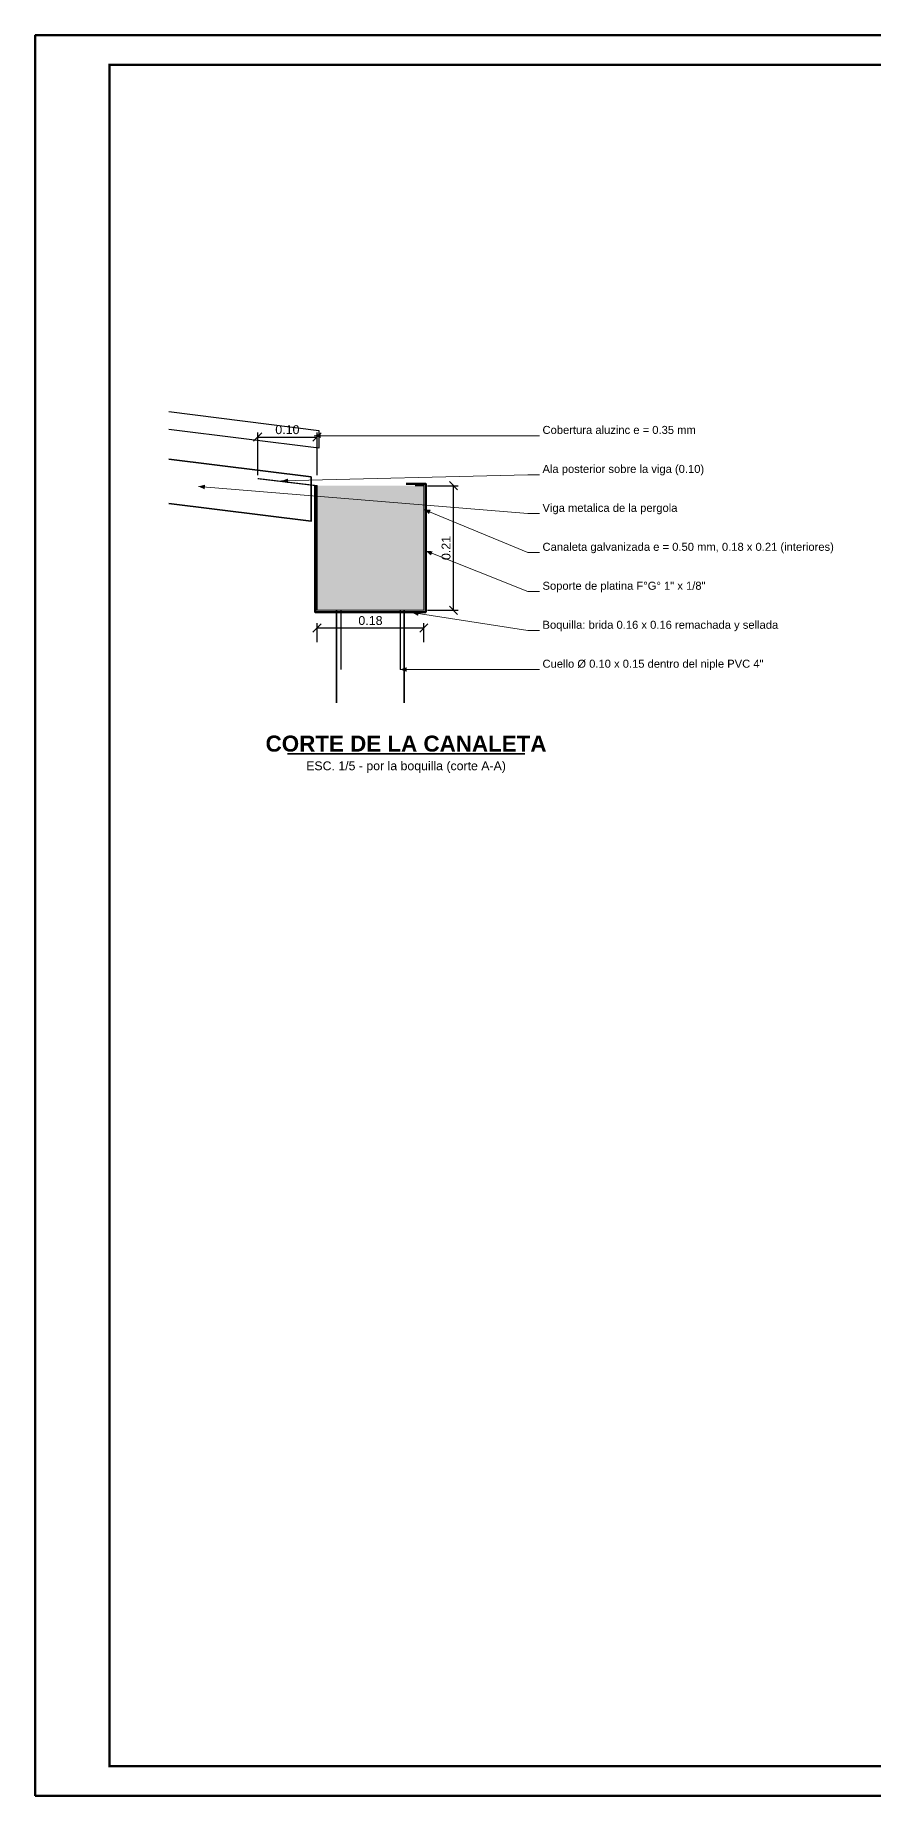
# Model space of a CAD drawing. Header units: metres. Extents: x 0 to 34.2, y 0 to 17.8.
# Drawn here: x 30 to 31.413, y 0 to 2.97 of the extents above; entities that cross this region are included whole.
import ezdxf
from ezdxf.enums import TextEntityAlignment as Align

# ---------------------------------------------------------------- set-up
doc = ezdxf.new("R2010")
doc.units = ezdxf.units.M
doc.header["$LTSCALE"] = 0.25
doc.linetypes.add('HIDDEN', pattern=[0.375, 0.25, -0.125])
for name, color, linetype, lineweight in [('COBERTURA', 8, 'CONTINUOUS', 30), ('COTAS', 94, 'CONTINUOUS', 18), ('ESTRUCTURA-METALICA', 8, 'CONTINUOUS', 35), ('GALV-RELL', 8, 'CONTINUOUS', 13), ('LLAMADAS', 30, 'CONTINUOUS', 18), ('MARCO', 7, 'CONTINUOUS', 50), ('PLANCHA-GALV', 5, 'CONTINUOUS', 40), ('PLATINA', 140, 'CONTINUOUS', 50), ('TITULOS', 160, 'CONTINUOUS', 35), ('TUBERIA-OCULTA', 3, 'HIDDEN', 25), ('TUBO-PVC', 151, 'CONTINUOUS', 35)]:
    doc.layers.add(name, color=color, linetype=linetype, lineweight=lineweight)
doc.layers.add('TEXTOS', color=7, linetype='CONTINUOUS')
doc.styles.get("Standard").update_dxf_attribs({"font": 'arial.ttf'})
doc.styles.add('TITULOS', font='arialbd.ttf')
doc.dimstyles.new('COT-5', dxfattribs={"dimscale": 0.005, "dimtxt": 3, "dimasz": 2.2, "dimexe": 1.6, "dimexo": 1.2, "dimgap": 1, "dimtad": 1, "dimzin": 0, "dimdsep": 46, "dimtxsty": 'Standard', "dimtsz": 1.4, "dimcen": 2.5, "dimclrd": 256, "dimclre": 256, "dimclrt": 7, "dimazin": 3, "dimtfac": 1, "dimtmove": 0, "dimatfit": 3})

msp = doc.modelspace()

# ---------------------------------------------------------------- hatches: boundary and pattern name
at = {"layer": 'GALV-RELL', "true_color": 0xe2e7ee}
h = msp.add_hatch(color=7, dxfattribs=at)
h.dxf.hatch_style = 1
h.paths.add_polyline_path([(30.475, 2), (30.655, 2), (30.655, 2.21), (30.475, 2.21)])

# ---------------------------------------------------------------- linework, layer by layer
at = {"layer": 'COBERTURA'}
msp.add_lwpolyline([(30.225, 2.335), (30.478, 2.3034), (30.478, 2.2734), (30.225, 2.305)], dxfattribs=at)
at = {"layer": 'ESTRUCTURA-METALICA'}
msp.add_lwpolyline([(30.225, 2.255), (30.465, 2.225), (30.465, 2.15), (30.225, 2.18)], dxfattribs=at)
at = {"layer": 'LLAMADAS'}
for p, q in [((30.83, 2.2944), (30.47, 2.2944)), ((30.85, 2.2944), (30.83, 2.2944)), ((30.83, 2.2286), (30.415, 2.218)), ((30.85, 2.2286), (30.83, 2.2286)), ((30.83, 2.1629), (30.275, 2.2088)), ((30.83, 2.0972), (30.655, 2.17)), ((30.85, 2.1629), (30.83, 2.1629)), ((30.83, 2.0315), (30.6582, 2.1)), ((30.85, 2.0972), (30.83, 2.0972)), ((30.85, 2.0315), (30.83, 2.0315)), ((30.83, 1.9657), (30.635, 1.996)), ((30.85, 1.9657), (30.83, 1.9657)), ((30.83, 1.9), (30.615, 1.9)), ((30.85, 1.9), (30.83, 1.9))]:
    msp.add_line(p, q, dxfattribs=at)
for points in [[(30.47, 2.2944), (30.481, 2.2905), (30.481, 2.2982)], [(30.275, 2.2088), (30.2856, 2.204), (30.2863, 2.2117)], [(30.415, 2.218), (30.4261, 2.2144), (30.4259, 2.2221)], [(30.655, 2.17), (30.6637, 2.1622), (30.6666, 2.1693)], [(30.6582, 2.1), (30.667, 2.0923), (30.6698, 2.0995)], [(30.635, 1.996), (30.6453, 1.9905), (30.6465, 1.9981)], [(30.615, 1.9), (30.626, 1.8962), (30.626, 1.9038)]]:
    msp.add_solid(points, dxfattribs=at)
at = {"layer": 'MARCO'}
msp.add_lwpolyline([(30, 0), (34.205, 0), (34.205, 2.97), (30, 2.97)], close=True, dxfattribs=at)
at = {"layer": 'MARCO', "const_width": 0.004}
msp.add_lwpolyline([(30.125, 0.05), (34.155, 0.05), (34.155, 2.92), (30.125, 2.92)], close=True, dxfattribs=at)
at = {"layer": 'PLANCHA-GALV'}
for points, const_width in [([(30.375, 2.222), (30.475, 2.21), (30.475, 2), (30.655, 2), (30.655, 2.21), (30.64, 2.21)], 0.002), ([(30.485, 1.997), (30.645, 1.997)], 0.003)]:
    msp.add_lwpolyline(points, dxfattribs=dict(at, const_width=const_width))
at = {"layer": 'PLATINA'}
msp.add_lwpolyline([(30.4718, 2.21), (30.4718, 1.9968), (30.6582, 1.9968), (30.6582, 2.2132), (30.625, 2.2132)], dxfattribs=at)
at = {"layer": 'TITULOS'}
msp.add_line((30.425, 1.7575), (30.825, 1.7575), dxfattribs=at)
at = {"layer": 'TUBERIA-OCULTA'}
for p, q in [((30.515, 2), (30.515, 1.85)), ((30.615, 2), (30.615, 1.85))]:
    msp.add_line(p, q, dxfattribs=at)
at = {"layer": 'TUBO-PVC'}
for p, q in [((30.508, 2), (30.508, 1.844)), ((30.622, 2), (30.622, 1.844))]:
    msp.add_line(p, q, dxfattribs=at)

# ---------------------------------------------------------------- texts
at = {"layer": 'TEXTOS'}
for s, p in [('Cobertura aluzinc e = 0.35 mm', (30.855, 2.2974)), ('Ala posterior sobre la viga (0.10)', (30.855, 2.2316)), ('Viga metalica de la pergola', (30.855, 2.1659)), ('Canaleta galvanizada e = 0.50 mm, 0.18 x 0.21 (interiores)', (30.855, 2.1002)), ('Soporte de platina F°G° 1" x 1/8"', (30.855, 2.0345)), ('Boquilla: brida 0.16 x 0.16 remachada y sellada', (30.855, 1.9687)), ('Cuello Ø 0.10 x 0.15 dentro del niple PVC 4"', (30.855, 1.903))]:
    msp.add_text(s, height=0.0135, dxfattribs=at).set_placement(p)
msp.add_text('ESC. 1/5 - por la boquilla (corte A-A)', height=0.01485, dxfattribs=at).set_placement((30.625, 1.7375), align=Align.MIDDLE_CENTER)
at = {"layer": 'TITULOS', "style": 'TITULOS'}
msp.add_text('CORTE DE LA CANALETA', height=0.027, dxfattribs=at).set_placement((30.625, 1.775), align=Align.MIDDLE_CENTER)

# ---------------------------------------------------------------- dimensions: what is measured, and where the dimension line sits
at = {"layer": 'COTAS'}
for base, p1, p2, text in [((30.375, 2.292), (30.375, 2.222), (30.475, 2.222), '0.10'), ((30.475, 1.97), (30.475, 1.94), (30.655, 1.94), '0.18')]:
    msp.add_linear_dim(base=base, p1=p1, p2=p2, text=text, dimstyle='COT-5', dxfattribs=at).render()
msp.add_linear_dim(base=(30.705, 2), p1=(30.655, 2), p2=(30.655, 2.21), angle=90, text='0.21', dimstyle='COT-5', dxfattribs=at).render()

doc.saveas('drawing.dxf')
